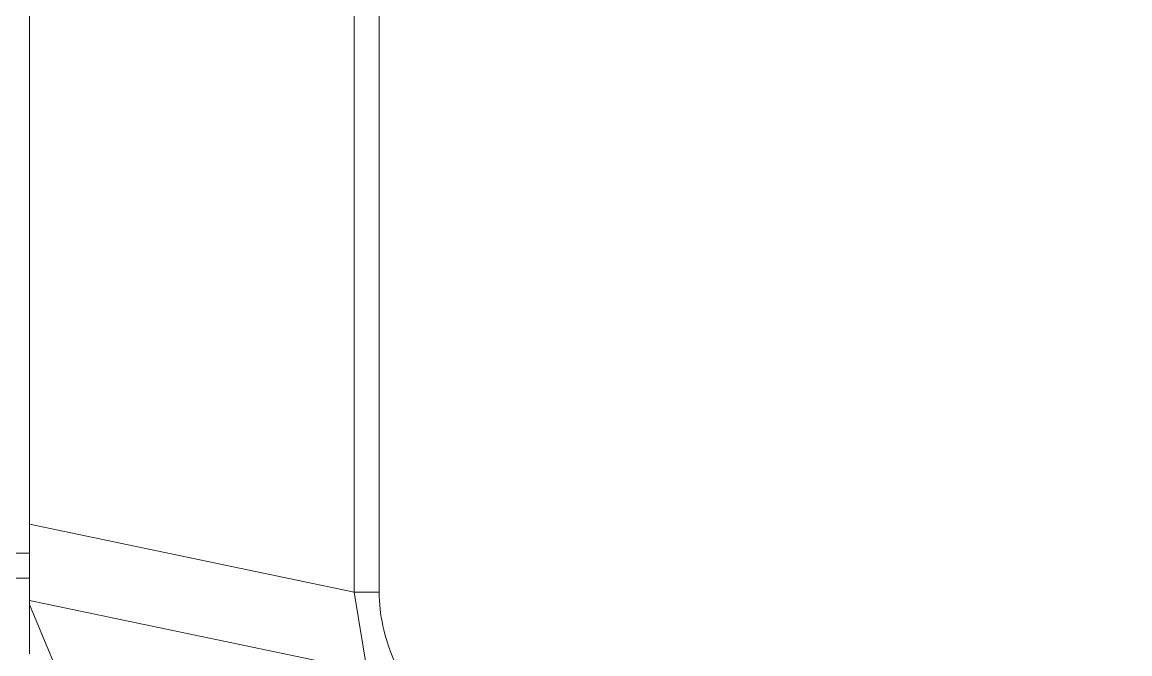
# Model space of a CAD drawing. Header units: millimetres. Extents: x 113490 to 142599, y -20467 to 115.
# Drawn here: x 130702.5 to 130817.7, y -6247.5 to -6181.9 of the extents above; entities that cross this region are included whole.
import ezdxf

# ---------------------------------------------------------------- set-up
doc = ezdxf.new("R2010")
doc.units = ezdxf.units.MM
doc.layers.add('DV1_0', color=7, linetype='Continuous')

msp = doc.modelspace()

# ---------------------------------------------------------------- linework, layer by layer
at = {"layer": 'DV1_0', "color": 7, "linetype": 'Continuous', "lineweight": 15}
for p, q in [((130703.26, -6148.67), (130703.26, -6234.07)), ((130703.26, -6148.67), (130703.26, -6234.07)), ((130703.26, -6234.07), (130703.26, -6242)), ((130703.26, -6234.07), (130703.26, -6242)), ((130703.26, -6239.68), (130701.76, -6239.68)), ((130703.26, -6242), (130703.26, -6242.4)), ((130703.26, -6242), (130703.26, -6242.4)), ((130703.26, -6242.4), (130703.26, -6247.54)), ((130703.26, -6242.4), (130703.26, -6247.54))]:
    msp.add_line(p, q, dxfattribs=at)
at = {"layer": 'DV1_0', "color": 7, "linetype": 'Continuous', "lineweight": 20}
for p, q in [((130737.02, -6159.73), (130737.02, -6241.13)), ((130739.64, -6159.73), (130739.64, -6241.13)), ((130703.26, -6234.07), (130737.02, -6241.13)), ((130703.26, -6237.08), (130701.76, -6237.08)), ((130703.26, -6242), (130738.4, -6249.35)), ((130737.02, -6241.13), (130738.4, -6249.35)), ((130739.64, -6241.13), (130737.02, -6241.13)), ((130703.26, -6242.4), (131130.88, -7262.15))]:
    msp.add_line(p, q, dxfattribs=at)
msp.add_ellipse((130856.24, -6259.15), major_axis=(116.37, -20.65), ratio=0.354256, start_param=3.204443, end_param=3.366071, dxfattribs=at)

doc.saveas('drawing.dxf')
